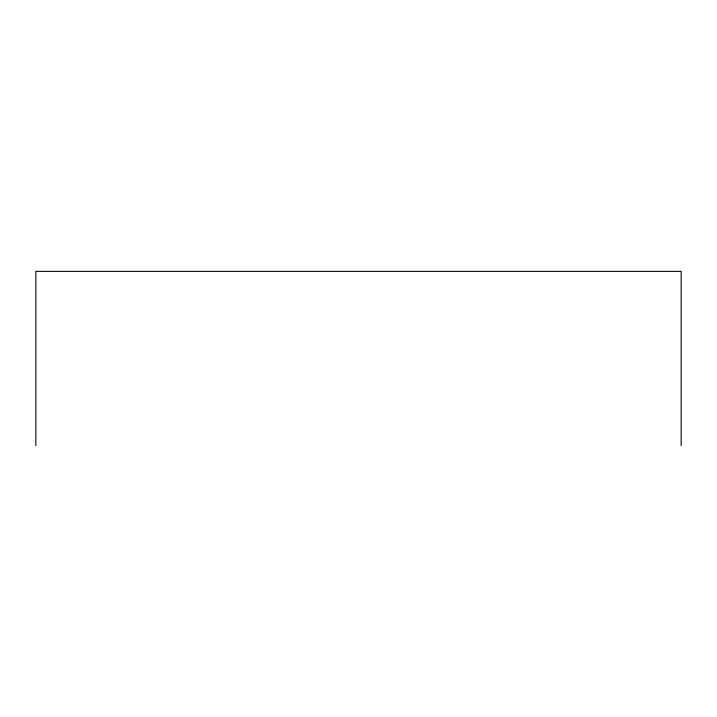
<?xml version="1.0" encoding="UTF-8"?>
<svg xmlns="http://www.w3.org/2000/svg" width="717" height="717" viewBox="0 0 717 717"><rect width="100%" height="100%" fill="white"/><g stroke="black" fill="none" stroke-linecap="round" stroke-linejoin="round"><path stroke-width="1.08" d="M681.15 445.633L681.15 271.367L35.85 271.367L35.85 445.633"/></g></svg>
